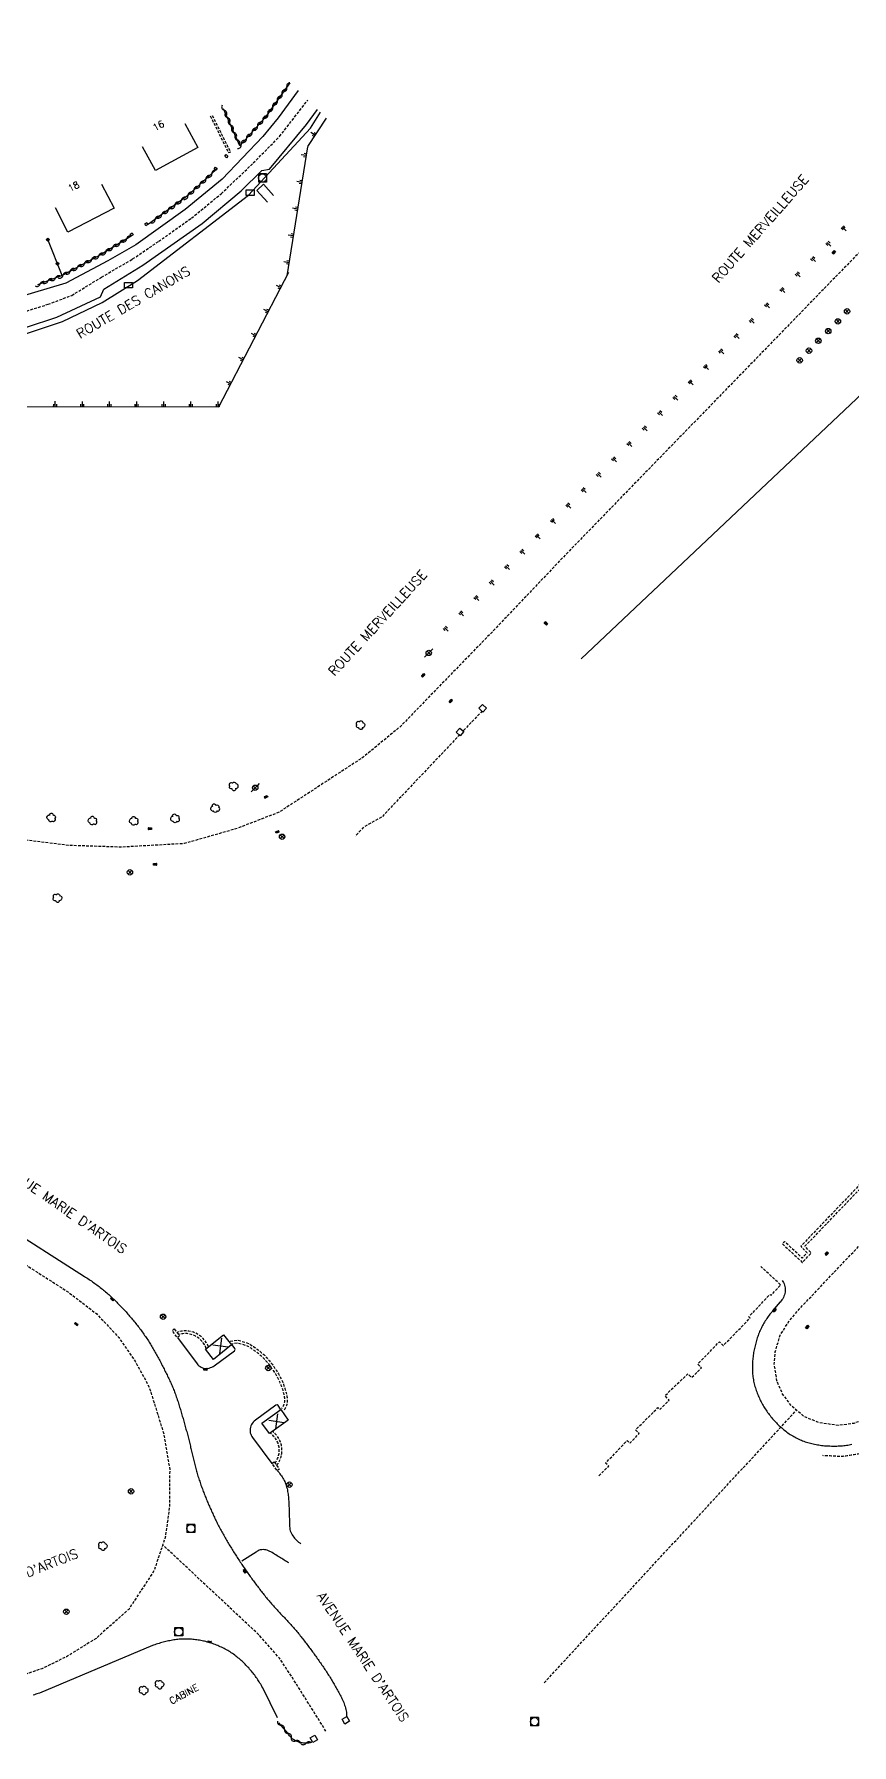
# Model space of a CAD drawing. Header units: millimetres. Extents: x 184000 to 185001, y 127000 to 128000.
# Drawn here: x 184554.8 to 184705.5, y 127257.4 to 127572.6 of the extents above; entities that cross this region are included whole.
import ezdxf
from ezdxf.enums import TextEntityAlignment as Align

# ---------------------------------------------------------------- set-up
doc = ezdxf.new("R2010")
doc.units = ezdxf.units.MM
doc.linetypes.add('DASHED', pattern=[0.75, 0.5, -0.25])
doc.layers.get('0').update_dxf_attribs({"linetype": 'CONTINUOUS'})
for name, color, linetype in [('W0001', 6, 'DASHED'), ('W0008', 7, 'CONTINUOUS'), ('W0017', 7, 'CONTINUOUS'), ('W0100', 7, 'CONTINUOUS'), ('W0105', 7, 'CONTINUOUS'), ('W0112', 1, 'DASHED'), ('W0211', 2, 'CONTINUOUS'), ('W0300', 7, 'CONTINUOUS'), ('W0310', 3, 'CONTINUOUS'), ('W0322', 7, 'CONTINUOUS'), ('W0400', 7, 'CONTINUOUS'), ('W0420', 7, 'CONTINUOUS'), ('W0454', 7, 'CONTINUOUS'), ('W0469', 7, 'CONTINUOUS'), ('W0984', 7, 'CONTINUOUS'), ('W0989', 7, 'CONTINUOUS'), ('W0991', 7, 'CONTINUOUS'), ('W1471', 7, 'CONTINUOUS')]:
    doc.layers.add(name, color=color, linetype=linetype)
doc.styles.get("Standard").update_dxf_attribs({"font": 'romans.shx', "width": 0.85})

# ---------------------------------------------------------------- blocks, each defined once
blk = doc.blocks.new('T1471')
at = {"color": 0, "linetype": 'Continuous', "flags": 128}
blk.add_lwpolyline([(-0.75, -0.5), (-0.75, 0.5), (0.75, 0.5), (0.75, -0.5), (-0.75, -0.5)], dxfattribs=at)
blk = doc.blocks.new('T420')
for p, q in [((0.75, 0.75), (-0.75, 0.75)), ((-0.75, 0.75), (-0.75, -0.75)), ((0.75, 0.75), (0.75, -0.75)), ((0.75, -0.75), (-0.75, -0.75))]:
    blk.add_line(p, q)
blk.add_ellipse((0, 0), major_axis=(-0.53, 0.53), ratio=1, start_param=3.926991, end_param=10.210176)
blk = doc.blocks.new('t322o')
at = {"color": 0, "linetype": 'Continuous'}
for radius in [0.25, 0.15]:
    blk.add_circle((0, 0), radius, dxfattribs=at)
blk = doc.blocks.new('t310o')
at = {"color": 0, "linetype": 'Continuous'}
for centre, start, end in [((-0.5, 0.38), 216.8699, 323.1304), ((0.5, -0.37), 36.8699, 143.1303)]:
    blk.add_arc(centre, 0.625, start, end, dxfattribs=at)
blk = doc.blocks.new('t211o')
at = {"color": 0, "linetype": 'Continuous'}
for p, q in [((-0.29, 0.5), (-0.29, 0)), ((0, 1), (0, 0)), ((0.29, 0.5), (0.29, 0))]:
    blk.add_line(p, q, dxfattribs=at)
blk = doc.blocks.new('t991o')
at = {"color": 0, "linetype": 'Continuous'}
for p, q in [((-1, 1), (1, -1)), ((-1, -1), (1, 1))]:
    blk.add_line(p, q, dxfattribs=at)
blk = doc.blocks.new('T300')
for p, q in [((-0.8, 0.51), (-0.86, 0.34)), ((-0.86, 0.34), (-0.86, 0.17)), ((-0.86, 0.17), (-0.74, 0.06)), ((-0.69, 0.63), (-0.8, 0.51)), ((-0.8, -0.06), (-0.74, 0.06)), ((-0.74, 0.06), (-0.69, 0.11)), ((-0.57, 0.69), (-0.69, 0.63)), ((-0.46, 0.69), (-0.57, 0.69)), ((-0.29, 0.63), (-0.46, 0.69)), ((-0.29, 0.63), (-0.17, 0.74)), ((-0.23, 0.57), (-0.29, 0.63)), ((-0.17, 0.74), (-0.06, 0.8)), ((-0.06, 0.8), (0.06, 0.8)), ((0.06, 0.8), (0.23, 0.74)), ((0.23, 0.74), (0.34, 0.63)), ((0.34, 0.63), (0.4, 0.51)), ((0.46, 0.46), (0.34, 0.46)), ((0.4, 0.51), (0.4, 0.46)), ((0.57, 0.4), (0.46, 0.46)), ((0.57, 0.4), (0.69, 0.29)), ((0.69, 0.29), (0.74, 0.17)), ((0.74, 0.06), (0.69, -0.17)), ((0.74, 0.17), (0.74, 0.06)), ((-0.8, -0.17), (-0.8, -0.06)), ((-0.8, -0.23), (-0.8, -0.17)), ((-0.74, -0.34), (-0.8, -0.23)), ((-0.69, -0.4), (-0.74, -0.34)), ((-0.51, -0.46), (-0.69, -0.4)), ((-0.4, -0.46), (-0.51, -0.46)), ((-0.4, -0.46), (-0.34, -0.46)), ((-0.34, -0.46), (-0.34, -0.4)), ((-0.34, -0.51), (-0.34, -0.46)), ((-0.29, -0.63), (-0.34, -0.51)), ((-0.17, -0.74), (-0.29, -0.63)), ((-0.06, -0.8), (-0.17, -0.74)), ((0.06, -0.8), (-0.06, -0.8)), ((0.17, -0.74), (0.06, -0.8)), ((0.23, -0.69), (0.17, -0.74)), ((0.29, -0.46), (0.23, -0.46)), ((0.29, -0.63), (0.23, -0.69)), ((0.46, -0.4), (0.29, -0.46)), ((0.34, -0.51), (0.29, -0.63)), ((0.34, -0.51), (0.34, -0.46)), ((0.57, -0.34), (0.46, -0.4)), ((0.63, -0.29), (0.57, -0.34)), ((0.69, -0.17), (0.63, -0.29))]:
    blk.add_line(p, q)
blk = doc.blocks.new('T400')
for p, q in [((-0.15, 0.3), (0.15, 0.3)), ((-0.15, -0.25), (-0.15, 0.3)), ((-0.15, 0.15), (0.15, 0.15)), ((-0.15, 0), (0.15, 0)), ((0.15, 0.3), (0.15, -0.25)), ((-0.15, -0.15), (0.15, -0.15)), ((-0.15, -0.25), (-0.15, -0.3)), ((-0.15, -0.3), (0.15, -0.3)), ((0.15, -0.3), (0.15, -0.25))]:
    blk.add_line(p, q)
blk = doc.blocks.new('T469')
at = {"color": 0, "linetype": 'Continuous', "flags": 128}
for points in [[(-0.35, 0.35), (0.35, -0.35)], [(-0.35, -0.35), (0.35, 0.35)]]:
    blk.add_lwpolyline(points, dxfattribs=at)
at = {"color": 0, "linetype": 'Continuous'}
blk.add_circle((0, 0), 0.5, dxfattribs=at)
blk = doc.blocks.new('T454')
for p, q in [((-0.25, 0.25), (0.25, -0.25)), ((-0.25, -0.25), (0.25, 0.25)), ((0.75, 0.75), (0.375, 0.375)), ((-0.375, -0.375), (-0.75, -0.75))]:
    blk.add_line(p, q)
blk.add_ellipse((0, 0), major_axis=(0.354, 0.354), ratio=1, start_param=5.497787143782138, end_param=11.78097245096172)
blk = doc.blocks.new('t112o')
at = {"color": 0, "linetype": 'Continuous'}
for p, q in [((-0.5, 0.5), (0.5, 0.5)), ((-0.5, -0.5), (-0.5, 0.5)), ((0.5, 0.5), (0.5, -0.5)), ((0.5, -0.5), (-0.5, -0.5))]:
    blk.add_line(p, q, dxfattribs=at)

msp = doc.modelspace()

# ---------------------------------------------------------------- linework, layer by layer
at = {"layer": 'W0001', "flags": 128}
for points in [[(184891.47, 127446.89), (184890.51, 127445.46), (184889.1, 127443.81), (184887.94, 127442.6), (184884.93, 127440.05), (184882.23, 127438.39), (184879.83, 127437.23), (184877.07, 127436.12), (184874.21, 127435.26), (184871.18, 127434.6), (184867.88, 127434.3), (184865.5, 127434.24), (184862.56, 127434.13), (184843.61, 127433.42), (184840.6, 127433.3), (184837.18, 127433.02), (184833.53, 127432.32), (184830.49, 127431.44), (184825.93, 127429.5), (184822.28, 127427.62), (184818.64, 127425.5), (184810.33, 127420.38), (184806.9, 127418.06), (184804.17, 127416.02), (184801.89, 127413.96), (184798.9, 127410.8), (184796.37, 127407.87), (184772.54, 127378.86), (184769.59, 127375.29), (184766.91, 127372.06), (184764.35, 127368.98), (184762.15, 127366.44), (184758.3, 127362.02), (184752.39, 127356.44), (184712.57, 127320.61), (184710.5, 127318.8), (184708.16, 127317.44), (184705.85, 127316.61), (184702.94, 127316.23), (184699.54, 127316.73), (184696.77, 127317.83), (184694.38, 127319.8), (184692.66, 127322.14), (184691.68, 127324.48), (184691.19, 127327.52), (184691.36, 127329.79), (184692.27, 127332.86), (184693.96, 127335.52), (184695.78, 127337.66), (184702.1, 127344.36), (184780.43, 127426.73), (184820.8, 127469.4), (184824.12, 127473.63), (184827.51, 127479.6), (184831.13, 127487.76), (184832.8, 127492.69), (184834.89, 127502.18), (184835.39, 127510.6), (184835.2, 127516.51), (184834.3, 127522.44), (184832.56, 127528.73), (184831.08, 127532.99), (184829.07, 127537.74), (184827.1, 127541.62), (184824.95, 127545.19), (184821.54, 127549.73), (184817.56, 127553.98), (184812.38, 127558.56), (184808.05, 127561.85), (184803.96, 127564.52), (184799.4, 127567.01), (184794.88, 127569.06), (184789.32, 127570.79), (184783.36, 127571.9), (184778.2, 127572.44), (184771.36, 127572.62), (184765.39, 127572.15), (184758.5, 127571.19), (184753.97, 127569.99), (184748.72, 127567.96), (184744.81, 127566.1), (184741.53, 127564.26), (184737.78, 127561.9), (184733.48, 127558.87), (184725.7, 127551.79), (184717.28, 127543.15), (184660.3, 127484.49), (184652.75, 127476.71), (184639.48, 127462.74), (184627.77, 127450.69), (184622.35, 127445.07), (184615.48, 127439.4), (184599.98, 127429.25), (184592, 127426.18), (184582.46, 127423.46), (184570.9, 127422.81), (184561.12, 127423.12), (184552.09, 127424.26), (184539.79, 127427.89), (184529.96, 127431.95), (184520.69, 127435.79), (184509.85, 127440.28), (184430.43, 127473.24)], [(184406.63, 127439.73), (184517.73, 127368.59), (184540.8, 127353.83), (184550.67, 127347.52), (184556.28, 127343.92), (184561.19, 127340.78), (184566.37, 127336.78), (184570.43, 127332.44), (184573.44, 127328.09), (184576.04, 127323.3), (184578.7, 127314.71), (184579.81, 127308.13), (184579.74, 127300.98), (184578.99, 127295.68), (184576.93, 127289.47), (184572.26, 127282.35), (184566.25, 127277), (184560.81, 127273.62), (184556.27, 127271.41), (184552.71, 127270.2), (184548.47, 127269.14), (184544.25, 127268.58), (184540.05, 127268.54), (184536.12, 127268.93), (184530.38, 127270.09), (184525.36, 127271.72), (184521.99, 127273.41)], [(184648.8, 127268.83), (184695.29, 127319.05)], [(184608.6, 127259.87), (184605.27, 127265.2), (184602.31, 127269.93), (184600.03, 127273.34), (184596.31, 127277.58), (184578.52, 127294.25)]]:
    msp.add_lwpolyline(points, dxfattribs=at)
at = {"layer": 'W0001'}
msp.add_lwpolyline([(184552.72, 127521.39), (184557.4, 127522.85), (184561.76, 127524.49), (184567.26, 127527.86), (184572.98, 127531.2), (184577.79, 127534.46), (184583.82, 127538.73), (184589.28, 127543.22), (184594.68, 127548.36), (184600.06, 127553.78), (184605.24, 127560.49)], dxfattribs=at)
at = {"layer": 'W0008'}
for points in [[(184603.45, 127562.22), (184599.77, 127557.22), (184596.96, 127553.78), (184589.47, 127545.9), (184582.65, 127540.29), (184573.56, 127533.83), (184568.38, 127530.88), (184560.65, 127526.72), (184548.48, 127523.1)], [(184516.41, 127516.14), (184521.46, 127516.56), (184522.89, 127515.89), (184538.07, 127517), (184548.33, 127517.94), (184553.42, 127518.62), (184559.04, 127520.46), (184567.08, 127524.23), (184567.65, 127525.62), (184574.88, 127530.04), (184585.78, 127537.73), (184592.96, 127543.77), (184596.8, 127547.51), (184598.21, 127547.78), (184604.99, 127556), (184607.04, 127558.76)]]:
    msp.add_lwpolyline(points, dxfattribs=at)
at = {"layer": 'W0008', "flags": 128}
for points in [[(184548.56, 127353.66), (184564.09, 127343.7), (184564.31, 127343.56), (184564.52, 127343.43), (184564.74, 127343.29), (184564.95, 127343.15), (184565.16, 127343.01), (184565.38, 127342.86), (184565.59, 127342.72), (184565.79, 127342.57), (184566, 127342.42), (184566.21, 127342.27), (184566.41, 127342.12), (184566.62, 127341.97), (184566.82, 127341.82), (184567.02, 127341.66), (184567.22, 127341.5), (184567.42, 127341.34), (184567.61, 127341.18), (184567.81, 127341.02), (184568, 127340.85), (184568.2, 127340.69), (184568.39, 127340.52), (184568.58, 127340.35), (184568.77, 127340.18), (184568.96, 127340), (184569.14, 127339.83), (184569.33, 127339.66), (184569.51, 127339.48), (184569.69, 127339.31), (184569.87, 127339.13), (184570.04, 127338.96), (184570.22, 127338.78), (184570.4, 127338.6), (184570.57, 127338.42), (184570.75, 127338.24), (184570.92, 127338.06), (184571.09, 127337.88), (184571.26, 127337.7), (184571.43, 127337.52), (184571.6, 127337.33), (184571.77, 127337.15), (184571.94, 127336.96), (184572.1, 127336.77), (184572.27, 127336.59), (184572.43, 127336.4), (184572.59, 127336.21), (184572.75, 127336.02), (184572.91, 127335.83), (184573.07, 127335.63), (184573.23, 127335.44), (184573.39, 127335.25), (184573.54, 127335.05), (184573.7, 127334.85), (184573.85, 127334.66), (184574.01, 127334.46), (184574.16, 127334.26), (184574.31, 127334.06), (184574.46, 127333.86), (184574.61, 127333.66), (184574.75, 127333.46), (184574.9, 127333.25), (184575.05, 127333.05), (184575.19, 127332.84), (184575.33, 127332.64), (184575.47, 127332.43), (184575.61, 127332.23), (184575.75, 127332.02), (184575.88, 127331.81), (184576.01, 127331.61), (184576.15, 127331.4), (184576.28, 127331.19), (184576.41, 127330.98), (184576.53, 127330.77), (184576.66, 127330.55), (184576.79, 127330.34), (184576.91, 127330.13), (184577.03, 127329.91), (184577.16, 127329.7), (184577.28, 127329.48), (184577.4, 127329.27), (184577.52, 127329.05), (184577.63, 127328.84), (184577.75, 127328.62), (184577.87, 127328.4), (184577.98, 127328.18), (184578.1, 127327.96), (184578.21, 127327.74), (184578.32, 127327.52), (184578.44, 127327.3), (184578.55, 127327.08), (184578.66, 127326.86), (184578.77, 127326.64), (184578.88, 127326.42), (184578.99, 127326.2), (184579.1, 127325.98), (184579.21, 127325.76), (184579.32, 127325.54), (184579.43, 127325.31), (184579.53, 127325.09), (184579.64, 127324.87), (184579.75, 127324.65), (184579.86, 127324.42), (184579.96, 127324.21), (184580.06, 127323.99), (184580.16, 127323.77), (184580.26, 127323.55), (184580.35, 127323.33), (184580.44, 127323.11), (184580.53, 127322.89), (184580.61, 127322.67), (184580.7, 127322.44), (184580.78, 127322.22), (184580.86, 127321.98), (184580.95, 127321.75), (184581.03, 127321.51), (184581.11, 127321.28), (184581.19, 127321.04), (184581.26, 127320.81), (184581.34, 127320.57), (184581.42, 127320.34), (184581.49, 127320.1), (184581.56, 127319.87), (184581.64, 127319.63), (184581.71, 127319.39), (184581.78, 127319.15), (184581.85, 127318.92), (184581.92, 127318.68), (184581.99, 127318.44), (184582.06, 127318.2), (184582.13, 127317.97), (184582.2, 127317.73), (184582.27, 127317.49), (184582.34, 127317.25), (184582.4, 127317.01), (184582.47, 127316.78), (184582.54, 127316.54), (184582.61, 127316.3), (184582.67, 127316.06), (184582.74, 127315.82), (184582.81, 127315.58), (184582.87, 127315.34), (184582.94, 127315.1), (184583.01, 127314.86), (184583.07, 127314.62), (184583.13, 127314.38), (184583.19, 127314.14), (184583.26, 127313.9), (184583.32, 127313.66), (184583.37, 127313.41), (184583.43, 127313.17), (184583.49, 127312.93), (184583.55, 127312.69), (184583.61, 127312.44), (184583.66, 127312.2), (184583.72, 127311.96), (184583.77, 127311.72), (184583.83, 127311.47), (184583.89, 127311.23), (184583.94, 127310.99), (184584, 127310.74), (184584.06, 127310.5), (184584.11, 127310.26), (184584.17, 127310.02), (184584.23, 127309.77), (184584.29, 127309.53), (184584.35, 127309.29), (184584.41, 127309.05), (184584.47, 127308.81), (184584.54, 127308.57), (184584.6, 127308.32), (184584.67, 127308.08), (184584.73, 127307.84), (184584.8, 127307.6), (184584.87, 127307.37), (184584.94, 127307.13), (184585.02, 127306.89), (184585.09, 127306.65), (184585.17, 127306.41), (184585.25, 127306.18), (184585.33, 127305.94), (184585.41, 127305.71), (184585.49, 127305.47), (184585.57, 127305.24), (184585.66, 127305.01), (184585.74, 127304.78), (184585.83, 127304.54), (184585.91, 127304.31), (184586, 127304.08), (184586.09, 127303.85), (184586.18, 127303.62), (184586.27, 127303.39), (184586.36, 127303.16), (184586.45, 127302.93), (184586.54, 127302.7), (184586.64, 127302.47), (184586.73, 127302.24), (184586.83, 127302.02), (184586.92, 127301.79), (184587.02, 127301.56), (184587.12, 127301.34), (184587.22, 127301.11), (184587.32, 127300.88), (184587.42, 127300.66), (184587.52, 127300.43), (184587.62, 127300.21), (184587.73, 127299.98), (184587.83, 127299.76), (184587.93, 127299.54), (184588.04, 127299.31), (184588.15, 127299.09), (184588.25, 127298.87), (184588.36, 127298.65), (184588.47, 127298.42), (184588.58, 127298.2), (184588.69, 127297.98), (184588.81, 127297.76), (184588.92, 127297.54), (184589.04, 127297.32), (184589.15, 127297.09), (184589.27, 127296.87), (184589.39, 127296.65), (184589.51, 127296.43), (184589.63, 127296.21), (184589.76, 127295.99), (184589.88, 127295.77), (184590.01, 127295.55), (184590.13, 127295.33), (184590.26, 127295.11), (184590.39, 127294.89), (184590.52, 127294.68), (184590.64, 127294.46), (184590.77, 127294.25), (184590.91, 127294.03), (184591.04, 127293.82), (184591.17, 127293.6), (184591.3, 127293.39), (184591.44, 127293.18), (184591.57, 127292.96), (184591.71, 127292.75), (184591.84, 127292.54), (184591.98, 127292.33), (184592.12, 127292.12), (184592.26, 127291.9), (184592.39, 127291.69), (184592.53, 127291.48), (184592.67, 127291.27), (184592.81, 127291.06), (184592.95, 127290.85), (184593.09, 127290.64), (184593.23, 127290.44), (184593.37, 127290.23), (184593.52, 127290.02), (184593.66, 127289.81), (184593.8, 127289.61), (184593.94, 127289.4), (184594.08, 127289.2), (184594.22, 127289), (184594.36, 127288.8), (184594.5, 127288.6), (184594.64, 127288.4), (184594.79, 127288.2), (184594.93, 127288), (184595.08, 127287.8), (184595.22, 127287.6), (184595.37, 127287.41), (184595.52, 127287.21), (184595.67, 127287.01), (184595.81, 127286.82), (184595.96, 127286.62), (184596.11, 127286.42), (184596.26, 127286.23), (184596.41, 127286.03), (184596.56, 127285.84), (184596.72, 127285.65), (184596.87, 127285.45), (184597.02, 127285.26), (184597.17, 127285.07), (184597.33, 127284.88), (184597.48, 127284.68), (184597.64, 127284.49), (184597.79, 127284.3), (184597.95, 127284.11), (184598.11, 127283.92), (184598.27, 127283.73), (184598.43, 127283.54), (184598.59, 127283.36), (184598.75, 127283.17), (184598.91, 127282.99), (184599.08, 127282.8), (184599.24, 127282.62), (184599.41, 127282.44), (184599.58, 127282.26), (184599.74, 127282.08), (184599.91, 127281.9), (184600.08, 127281.72), (184600.25, 127281.54), (184600.42, 127281.36), (184600.59, 127281.18), (184600.76, 127281), (184600.93, 127280.82), (184601.09, 127280.64), (184601.26, 127280.46), (184601.43, 127280.28), (184601.6, 127280.1), (184601.77, 127279.92), (184601.94, 127279.74), (184602.1, 127279.55), (184602.27, 127279.37), (184602.43, 127279.19), (184602.6, 127279), (184602.76, 127278.82), (184602.92, 127278.63), (184603.08, 127278.45), (184603.24, 127278.26), (184603.4, 127278.07), (184603.56, 127277.88), (184603.71, 127277.69), (184603.87, 127277.49), (184604.02, 127277.3), (184604.17, 127277.1), (184604.32, 127276.9), (184604.47, 127276.7), (184604.62, 127276.51), (184604.77, 127276.31), (184604.93, 127276.11), (184605.08, 127275.91), (184605.23, 127275.71), (184605.38, 127275.51), (184605.53, 127275.31), (184605.67, 127275.12), (184605.82, 127274.92), (184605.97, 127274.72), (184606.12, 127274.52), (184606.27, 127274.32), (184606.41, 127274.11), (184606.56, 127273.91), (184606.71, 127273.71), (184606.85, 127273.51), (184607, 127273.31), (184607.14, 127273.11), (184607.28, 127272.9), (184607.43, 127272.7), (184607.57, 127272.5), (184607.71, 127272.29), (184607.85, 127272.09), (184607.99, 127271.88), (184608.13, 127271.68), (184608.27, 127271.47), (184608.41, 127271.26), (184608.55, 127271.06), (184608.68, 127270.85), (184608.82, 127270.64), (184608.95, 127270.43), (184609.09, 127270.22), (184609.22, 127270.01), (184609.35, 127269.8), (184609.48, 127269.59), (184609.61, 127269.38), (184609.74, 127269.17), (184609.87, 127268.95), (184610, 127268.74), (184610.12, 127268.53), (184610.25, 127268.31), (184610.37, 127268.09), (184610.49, 127267.88), (184610.62, 127267.66), (184610.74, 127267.44), (184610.85, 127267.22), (184610.97, 127267), (184611.09, 127266.78), (184611.2, 127266.56), (184611.32, 127266.34), (184611.43, 127266.11), (184611.54, 127265.89), (184611.65, 127265.65), (184611.76, 127265.41), (184611.86, 127265.17), (184611.95, 127264.93), (184612.04, 127264.68), (184612.12, 127264.43), (184612.19, 127264.18), (184612.25, 127263.92), (184612.31, 127263.67), (184612.35, 127263.41), (184612.38, 127263.16), (184612.39, 127262.91), (184612.4, 127262.66), (184612.38, 127262.4)], [(184692.63, 127342.97), (184692.77, 127342.78), (184692.9, 127342.58), (184692.99, 127342.36), (184693.07, 127342.1), (184693.14, 127341.85), (184693.19, 127341.59), (184693.21, 127341.33), (184693.22, 127341.06), (184693.19, 127340.79), (184693.13, 127340.54), (184693.06, 127340.29), (184692.97, 127340.05), (184692.86, 127339.82), (184692.74, 127339.6), (184692.6, 127339.38), (184692.44, 127339.18), (184692.27, 127338.98), (184692.25, 127339.01), (184690.88, 127337.33), (184690.71, 127337.13), (184690.55, 127336.94), (184690.39, 127336.74), (184690.24, 127336.54), (184690.09, 127336.34), (184689.95, 127336.13), (184689.8, 127335.93), (184689.67, 127335.72), (184689.53, 127335.51), (184689.4, 127335.3), (184689.27, 127335.09), (184689.15, 127334.87), (184689.03, 127334.65), (184688.92, 127334.43), (184688.81, 127334.21), (184688.7, 127333.99), (184688.59, 127333.76), (184688.49, 127333.54), (184688.4, 127333.31), (184688.31, 127333.08), (184688.22, 127332.84), (184688.13, 127332.61), (184688.05, 127332.37), (184687.97, 127332.13), (184687.9, 127331.89), (184687.83, 127331.65), (184687.77, 127331.4), (184687.7, 127331.16), (184687.64, 127330.91), (184687.59, 127330.66), (184687.53, 127330.41), (184687.48, 127330.16), (184687.44, 127329.91), (184687.39, 127329.66), (184687.35, 127329.41), (184687.31, 127329.16), (184687.28, 127328.91), (184687.25, 127328.66), (184687.22, 127328.41), (184687.2, 127328.16), (184687.18, 127327.91), (184687.17, 127327.66), (184687.15, 127327.41), (184687.15, 127327.16), (184687.15, 127326.91), (184687.15, 127326.66), (184687.15, 127326.42), (184687.17, 127326.17), (184687.18, 127325.92), (184687.2, 127325.67), (184687.23, 127325.42), (184687.26, 127325.17), (184687.3, 127324.92), (184687.34, 127324.67), (184687.38, 127324.42), (184687.44, 127324.17), (184687.5, 127323.92), (184687.56, 127323.67), (184687.63, 127323.42), (184687.7, 127323.17), (184687.78, 127322.92), (184687.87, 127322.68), (184687.96, 127322.43), (184688.05, 127322.19), (184688.14, 127321.95), (184688.24, 127321.71), (184688.34, 127321.48), (184688.44, 127321.25), (184688.55, 127321.02), (184688.66, 127320.79), (184688.78, 127320.57), (184688.89, 127320.34), (184689.02, 127320.12), (184689.14, 127319.91), (184689.27, 127319.69), (184689.4, 127319.48), (184689.53, 127319.27), (184689.67, 127319.06), (184689.81, 127318.85), (184689.95, 127318.65), (184690.1, 127318.45), (184690.25, 127318.25), (184690.41, 127318.05), (184690.56, 127317.85), (184690.72, 127317.66), (184690.89, 127317.47), (184691.05, 127317.28), (184691.22, 127317.09), (184691.39, 127316.91), (184691.57, 127316.73), (184691.75, 127316.55), (184691.93, 127316.37), (184692.11, 127316.19), (184692.3, 127316.02), (184692.49, 127315.85), (184692.69, 127315.68), (184692.88, 127315.51), (184693.09, 127315.35), (184693.29, 127315.19), (184693.5, 127315.02), (184693.71, 127314.87), (184693.92, 127314.72), (184694.14, 127314.57), (184694.36, 127314.43), (184694.58, 127314.3), (184694.8, 127314.17), (184695.03, 127314.05), (184695.25, 127313.93), (184695.48, 127313.82), (184695.71, 127313.71), (184695.94, 127313.61), (184696.18, 127313.51), (184696.41, 127313.41), (184696.65, 127313.33), (184696.89, 127313.24), (184697.13, 127313.16), (184697.38, 127313.09), (184697.62, 127313.02), (184697.87, 127312.95), (184698.12, 127312.89), (184698.37, 127312.83), (184698.62, 127312.78), (184698.88, 127312.73), (184699.13, 127312.68), (184699.39, 127312.64), (184699.65, 127312.6), (184699.91, 127312.57), (184700.17, 127312.54), (184700.42, 127312.51), (184700.68, 127312.49), (184700.94, 127312.47), (184701.2, 127312.46), (184701.45, 127312.45), (184701.71, 127312.44), (184701.97, 127312.43), (184702.22, 127312.43), (184702.47, 127312.44), (184702.73, 127312.44), (184702.98, 127312.46), (184703.24, 127312.47), (184703.49, 127312.49), (184703.74, 127312.51), (184703.99, 127312.53), (184704.24, 127312.56), (184704.5, 127312.6), (184704.75, 127312.63), (184705, 127312.67), (184705.24, 127312.71), (184705.49, 127312.76)], [(184599.66, 127262.33), (184596.94, 127267.88), (184596.81, 127268.1), (184596.69, 127268.32), (184596.57, 127268.54), (184596.44, 127268.75), (184596.31, 127268.96), (184596.17, 127269.17), (184596.04, 127269.38), (184595.9, 127269.59), (184595.76, 127269.79), (184595.61, 127269.99), (184595.47, 127270.19), (184595.32, 127270.39), (184595.17, 127270.59), (184595.01, 127270.78), (184594.86, 127270.97), (184594.7, 127271.16), (184594.54, 127271.35), (184594.37, 127271.54), (184594.2, 127271.72), (184594.03, 127271.9), (184593.86, 127272.08), (184593.69, 127272.25), (184593.51, 127272.43), (184593.33, 127272.6), (184593.15, 127272.77), (184592.96, 127272.94), (184592.77, 127273.11), (184592.58, 127273.27), (184592.39, 127273.43), (184592.19, 127273.6), (184591.98, 127273.75), (184591.78, 127273.91), (184591.57, 127274.06), (184591.36, 127274.21), (184591.14, 127274.35), (184590.93, 127274.49), (184590.71, 127274.62), (184590.49, 127274.75), (184590.27, 127274.88), (184590.04, 127275), (184589.82, 127275.12), (184589.59, 127275.24), (184589.36, 127275.35), (184589.13, 127275.46), (184588.89, 127275.56), (184588.66, 127275.66), (184588.42, 127275.76), (184588.18, 127275.85), (184587.94, 127275.94), (184587.69, 127276.03), (184587.45, 127276.11), (184587.21, 127276.19), (184586.97, 127276.26), (184586.73, 127276.33), (184586.49, 127276.4), (184586.25, 127276.46), (184586.01, 127276.51), (184585.76, 127276.56), (184585.52, 127276.61), (184585.28, 127276.65), (184585.03, 127276.69), (184584.79, 127276.72), (184584.54, 127276.76), (184584.29, 127276.78), (184584.05, 127276.81), (184583.8, 127276.83), (184583.55, 127276.84), (184583.3, 127276.86), (184583.05, 127276.87), (184582.8, 127276.88), (184582.55, 127276.88), (184582.3, 127276.88), (184582.05, 127276.88), (184581.8, 127276.87), (184581.55, 127276.85), (184581.31, 127276.82), (184581.06, 127276.79), (184580.81, 127276.75), (184580.57, 127276.71), (184580.32, 127276.67), (184580.08, 127276.62), (184579.83, 127276.57), (184579.59, 127276.52), (184579.34, 127276.46), (184579.1, 127276.41), (184578.85, 127276.35), (184578.59, 127276.29), (184578.34, 127276.22), (184578.09, 127276.15), (184577.84, 127276.08), (184577.59, 127276), (184577.34, 127275.92), (184577.1, 127275.83), (184576.85, 127275.75), (184576.61, 127275.66), (184555.83, 127266.93), (184555.6, 127266.85), (184555.36, 127266.77), (184555.13, 127266.69), (184554.89, 127266.62), (184554.66, 127266.54)]]:
    msp.add_lwpolyline(points, dxfattribs=at)
at = {"layer": 'W0017', "flags": 128}
for points in [[(184817.69, 127478.54), (184759.27, 127555.42), (184655.64, 127457.51)], [(184581.23, 127332.44), (184584.85, 127327.6), (184585.02, 127327.4), (184585.2, 127327.22), (184585.4, 127327.07), (184585.62, 127326.95), (184585.85, 127326.85), (184586.09, 127326.78), (184586.35, 127326.73), (184586.61, 127326.72), (184586.86, 127326.75), (184587.1, 127326.81), (184587.34, 127326.9), (184587.56, 127327), (184587.79, 127327.11), (184588.01, 127327.23), (184591.72, 127330.01), (184591.85, 127330.21), (184591.82, 127330.41), (184591.29, 127331.08)], [(184600.22, 127319.26), (184599.77, 127319.93), (184599.59, 127320.05), (184599.39, 127320), (184595.61, 127317.2), (184595.39, 127317.02), (184595.2, 127316.83), (184595.03, 127316.62), (184594.89, 127316.39), (184594.78, 127316.15), (184594.7, 127315.89), (184594.65, 127315.62), (184594.62, 127315.36), (184594.63, 127315.12), (184594.66, 127314.88), (184594.73, 127314.65), (184594.82, 127314.42), (184594.94, 127314.21), (184595.09, 127314), (184598.65, 127309.23)], [(184599.63, 127307.92), (184599.79, 127307.73), (184599.95, 127307.54), (184600.1, 127307.35), (184600.25, 127307.15), (184600.38, 127306.95), (184600.52, 127306.75), (184600.64, 127306.54), (184600.77, 127306.32), (184600.88, 127306.11), (184600.99, 127305.89), (184601.1, 127305.64), (184601.2, 127305.39), (184601.28, 127305.13), (184601.35, 127304.87), (184601.42, 127304.61), (184601.48, 127304.35), (184601.53, 127304.09), (184601.58, 127303.84), (184601.61, 127303.58), (184601.65, 127303.32), (184601.67, 127303.06), (184601.7, 127302.8), (184601.72, 127302.55), (184601.74, 127302.31), (184601.75, 127302.06), (184601.76, 127301.82), (184601.77, 127301.57), (184601.78, 127301.32), (184601.79, 127301.08), (184601.8, 127300.83), (184601.81, 127300.58), (184601.82, 127300.34), (184601.82, 127300.09), (184601.83, 127299.84), (184601.84, 127299.6), (184601.84, 127299.35), (184601.85, 127299.1), (184601.85, 127298.86), (184601.86, 127298.61), (184601.86, 127298.36), (184601.86, 127298.12), (184601.86, 127297.87), (184601.88, 127297.6), (184601.91, 127297.34), (184601.96, 127297.08), (184602.03, 127296.83), (184602.13, 127296.58), (184602.25, 127296.34), (184602.38, 127296.11), (184602.52, 127295.89), (184602.66, 127295.67), (184602.82, 127295.47), (184602.99, 127295.27), (184603.17, 127295.09), (184603.36, 127294.91), (184603.55, 127294.74), (184603.76, 127294.58), (184603.97, 127294.42)], [(184601.73, 127290.9), (184601.51, 127291.03), (184601.3, 127291.17), (184601.08, 127291.3), (184600.87, 127291.43), (184600.65, 127291.57), (184600.44, 127291.7), (184600.22, 127291.83), (184600.01, 127291.97), (184599.79, 127292.1), (184599.58, 127292.24), (184599.36, 127292.39), (184599.14, 127292.53), (184598.92, 127292.67), (184598.7, 127292.8), (184598.47, 127292.92), (184598.24, 127293.03), (184598.01, 127293.14), (184597.77, 127293.23), (184597.52, 127293.3), (184597.26, 127293.34), (184597.01, 127293.35), (184596.76, 127293.34), (184596.5, 127293.3), (184596.29, 127293.23), (184596.08, 127293.14), (184595.89, 127293.03), (184595.71, 127292.9), (184593.12, 127291.23)]]:
    msp.add_lwpolyline(points, dxfattribs=at)
at = {"layer": 'W0100'}
for points in [[(184582.58, 127556.15), (184584.99, 127551.77), (184577.22, 127547.49), (184574.81, 127551.87)], [(184567.27, 127544.98), (184569.57, 127540.54), (184561.07, 127536.16), (184558.78, 127540.61)]]:
    msp.add_lwpolyline(points, dxfattribs=at)
at = {"layer": 'W0100', "flags": 128}
for points in [[(184587.87, 127328.4), (184586.4, 127330.32), (184589.7, 127332.96), (184591.21, 127331.09)], [(184601.66, 127317.2), (184598.22, 127314.73), (184596.78, 127316.66), (184600.26, 127319.15)]]:
    msp.add_lwpolyline(points, close=True, dxfattribs=at)
at = {"layer": 'W0105'}
for p, q in [((184595.83, 127543.84), (184597.07, 127544.97)), ((184597.84, 127541.65), (184595.83, 127543.84)), ((184598.95, 127542.91), (184597.07, 127544.97))]:
    msp.add_line(p, q, dxfattribs=at)
at = {"layer": 'W0112'}
for p, q in [((184587.28, 127557.56), (184590.65, 127550.77)), ((184590.26, 127549.87), (184589.96, 127550.13)), ((184590.53, 127550.17), (184590.26, 127549.87)), ((184588.33, 127547.59), (184588.01, 127547.84)), ((184588.56, 127547.89), (184588.33, 127547.59)), ((184575.42, 127537.31), (184575.2, 127537.65)), ((184575.81, 127537.57), (184575.42, 127537.31)), ((184572.72, 127535.41), (184572.5, 127535.75)), ((184573.1, 127535.67), (184572.72, 127535.41))]:
    msp.add_line(p, q, dxfattribs=at)
for points in [[(184587.65, 127557.66), (184591.01, 127550.87), (184590.65, 127550.77)], [(184589.96, 127550.13), (184590.23, 127550.44), (184590.53, 127550.17)], [(184588.01, 127547.84), (184588.24, 127548.14), (184588.56, 127547.89)], [(184575.2, 127537.65), (184575.59, 127537.9), (184575.81, 127537.57)], [(184572.5, 127535.75), (184572.88, 127536), (184573.1, 127535.67)]]:
    msp.add_lwpolyline(points, dxfattribs=at)
at = {"layer": 'W0112', "flags": 128}
for points in [[(184637.39, 127447.93), (184633.81, 127444.15)], [(184633.26, 127443.54), (184618.83, 127428.32), (184615.63, 127426.57), (184613.98, 127424.84)], [(184872.99, 127429.31), (184872.77, 127429.27), (184872.51, 127429.24), (184872.25, 127429.2), (184871.99, 127429.16), (184871.73, 127429.13), (184871.46, 127429.1), (184871.2, 127429.07), (184870.94, 127429.04), (184870.68, 127429.02), (184870.42, 127429), (184870.15, 127428.97), (184869.89, 127428.95), (184869.63, 127428.94), (184869.36, 127428.92), (184869.1, 127428.9), (184868.83, 127428.89), (184841.9, 127427.88), (184840.52, 127427.86), (184840.28, 127427.86), (184840.03, 127427.85), (184839.79, 127427.85), (184839.55, 127427.84), (184839.31, 127427.83), (184839.07, 127427.81), (184838.83, 127427.8), (184838.59, 127427.78), (184838.35, 127427.76), (184838.11, 127427.74), (184837.87, 127427.72), (184837.63, 127427.7), (184837.39, 127427.67), (184837.15, 127427.64), (184836.91, 127427.61), (184836.67, 127427.58), (184836.43, 127427.55), (184836.18, 127427.51), (184835.92, 127427.48), (184835.68, 127427.44), (184835.43, 127427.4), (184835.19, 127427.35), (184834.95, 127427.3), (184834.71, 127427.24), (184834.48, 127427.18), (184834.25, 127427.1), (184834.02, 127427.02), (184833.79, 127426.93), (184833.56, 127426.84), (184833.33, 127426.75), (184833.09, 127426.66), (184832.86, 127426.57), (184832.63, 127426.48), (184832.4, 127426.38), (184832.16, 127426.29), (184831.93, 127426.19), (184831.7, 127426.1), (184831.47, 127426), (184831.24, 127425.91), (184831.01, 127425.81), (184830.78, 127425.71), (184830.55, 127425.62), (184830.32, 127425.52), (184830.09, 127425.42), (184829.86, 127425.32), (184829.64, 127425.22), (184829.41, 127425.12), (184829.18, 127425.02), (184828.95, 127424.92), (184828.72, 127424.82), (184828.5, 127424.71), (184828.27, 127424.61), (184828.05, 127424.51), (184827.82, 127424.4), (184827.59, 127424.3), (184827.37, 127424.19), (184827.14, 127424.09), (184826.92, 127423.98), (184826.69, 127423.87), (184826.47, 127423.77), (184826.25, 127423.66), (184826.02, 127423.55), (184825.8, 127423.44), (184825.58, 127423.33), (184825.36, 127423.22), (184825.13, 127423.11), (184824.91, 127423), (184824.69, 127422.89), (184824.47, 127422.77), (184824.25, 127422.66), (184824.03, 127422.55), (184823.81, 127422.43), (184823.59, 127422.32), (184823.37, 127422.2), (184823.15, 127422.09), (184822.93, 127421.97), (184822.71, 127421.86), (184822.49, 127421.74), (184822.27, 127421.62), (184822.06, 127421.5), (184821.84, 127421.38), (184821.62, 127421.26), (184821.4, 127421.14), (184821.19, 127421.02), (184820.97, 127420.9), (184820.76, 127420.78), (184820.54, 127420.66), (184820.32, 127420.54), (184820.11, 127420.41), (184819.89, 127420.29), (184819.68, 127420.16), (184819.47, 127420.04), (184819.25, 127419.91), (184819.04, 127419.79), (184818.83, 127419.66), (184818.61, 127419.53), (184818.4, 127419.41), (184818.19, 127419.28), (184817.98, 127419.15), (184817.76, 127419.02), (184817.55, 127418.89), (184817.34, 127418.76), (184817.13, 127418.63), (184816.92, 127418.5), (184816.71, 127418.36), (184816.5, 127418.23), (184816.29, 127418.1), (184816.08, 127417.97), (184815.87, 127417.83), (184815.67, 127417.7), (184815.46, 127417.56), (184815.25, 127417.42), (184815.04, 127417.29), (184814.83, 127417.15), (184814.63, 127417.01), (184814.42, 127416.88), (184814.21, 127416.74), (184814.01, 127416.6), (184813.8, 127416.46), (184813.6, 127416.32), (184813.39, 127416.18), (184813.19, 127416.04), (184812.98, 127415.89), (184812.78, 127415.75), (184812.57, 127415.61), (184812.37, 127415.46), (184812.17, 127415.32), (184811.96, 127415.18), (184811.76, 127415.03), (184811.56, 127414.88), (184811.36, 127414.74), (184811.16, 127414.59), (184810.95, 127414.44), (184810.75, 127414.3), (184810.55, 127414.15), (184810.35, 127414), (184810.15, 127413.85), (184809.95, 127413.7), (184809.75, 127413.55), (184809.55, 127413.4), (184809.35, 127413.24), (184809.16, 127413.09), (184808.96, 127412.94), (184808.76, 127412.79), (184808.54, 127412.61), (184808.3, 127412.47), (184808.1, 127412.35), (184807.9, 127412.22), (184807.71, 127412.09), (184807.52, 127411.95), (184807.33, 127411.81), (184807.14, 127411.67), (184806.95, 127411.52), (184806.77, 127411.37), (184806.59, 127411.21), (184806.41, 127411.05), (184806.23, 127410.88), (184806.05, 127410.71), (184805.88, 127410.54), (184805.71, 127410.37), (184805.55, 127410.19), (184805.38, 127410.01), (184805.22, 127409.83), (184805.07, 127409.65), (184803.63, 127407.8), (184761.11, 127357.24), (184757.53, 127353.85), (184736.41, 127334.74), (184716.25, 127316.71), (184716.1, 127316.54), (184715.93, 127316.34), (184715.75, 127316.15), (184715.58, 127315.95), (184715.39, 127315.76), (184715.21, 127315.58), (184715.02, 127315.39), (184714.84, 127315.21), (184714.65, 127315.04), (184714.45, 127314.86), (184714.26, 127314.69), (184714.06, 127314.53), (184713.86, 127314.36), (184713.65, 127314.2), (184713.45, 127314.04), (184713.24, 127313.88), (184713.03, 127313.73), (184712.82, 127313.58), (184712.6, 127313.44), (184712.38, 127313.29), (184712.16, 127313.15), (184711.94, 127313.02), (184711.71, 127312.88), (184711.49, 127312.75), (184711.26, 127312.63), (184711.02, 127312.5), (184710.79, 127312.38), (184710.55, 127312.26), (184710.31, 127312.15), (184710.08, 127312.04), (184709.84, 127311.94), (184709.59, 127311.84), (184709.35, 127311.75), (184709.11, 127311.66), (184708.87, 127311.57), (184708.62, 127311.49), (184708.38, 127311.41), (184708.13, 127311.34), (184707.88, 127311.27), (184707.63, 127311.2), (184707.39, 127311.14), (184707.14, 127311.08), (184706.89, 127311.02), (184706.64, 127310.97), (184706.39, 127310.92), (184706.14, 127310.87), (184705.88, 127310.82), (184705.63, 127310.78), (184705.38, 127310.74), (184705.13, 127310.7), (184704.88, 127310.66), (184704.62, 127310.62), (184704.37, 127310.59), (184704.11, 127310.56), (184703.84, 127310.53), (184703.56, 127310.52), (184703.29, 127310.51), (184703.02, 127310.52), (184702.75, 127310.53), (184702.49, 127310.55), (184702.23, 127310.56), (184701.97, 127310.58), (184701.72, 127310.6), (184701.47, 127310.61), (184701.22, 127310.63), (184700.95, 127310.64), (184700.67, 127310.65), (184700.4, 127310.66), (184700.12, 127310.67)], [(184658.85, 127306.97), (184660.7, 127308.74), (184660.12, 127309.3), (184664.09, 127313.45), (184664.59, 127312.97), (184666.32, 127314.77), (184665.65, 127315.44), (184669.76, 127319.52), (184670.1, 127319.17), (184671.84, 127320.9), (184671.04, 127321.73), (184675.27, 127325.75), (184675.93, 127325.06), (184677.8, 127326.84), (184677.09, 127327.55), (184681.07, 127331.65), (184681.79, 127330.95), (184686.73, 127336.03), (184686.51, 127336.28), (184690.4, 127340.39), (184690.62, 127340.23), (184692.38, 127342.11), (184688.73, 127345.52)]]:
    msp.add_lwpolyline(points, dxfattribs=at)
for points in [[(184717.49, 127371.62), (184696.06, 127349.25), (184697.22, 127348.03), (184696.32, 127347.08), (184693.09, 127350.12), (184692.7, 127349.71), (184696.35, 127346.28), (184697.99, 127348.04), (184696.84, 127349.25), (184717.9, 127371.23)], [(184580.66, 127334.02), (184581.62, 127332.73), (184581.23, 127332.44), (184580.27, 127333.72)], [(184599.05, 127309.51), (184600, 127308.19), (184599.61, 127307.9), (184598.65, 127309.22)]]:
    msp.add_lwpolyline(points, close=True, dxfattribs=at)
for points in [[(184586.94, 127330.74, 0.404467), (184581.13, 127333.39)], [(184586.53, 127330.42, 0.404553), (184581.44, 127332.98)], [(184590.97, 127331.79), (184592.34, 127331.98), (184594.02, 127331.48), (184594.3, 127331.33), (184594.54, 127331.2), (184594.78, 127331.07), (184595.01, 127330.92), (184595.24, 127330.78), (184595.47, 127330.63), (184595.69, 127330.47), (184595.91, 127330.31), (184596.13, 127330.15), (184596.34, 127329.98), (184596.54, 127329.81), (184596.74, 127329.64), (184596.93, 127329.47), (184597.12, 127329.29), (184597.31, 127329.11), (184597.49, 127328.92), (184597.67, 127328.74), (184597.85, 127328.54), (184598.02, 127328.35), (184598.19, 127328.15), (184598.35, 127327.95), (184598.52, 127327.73), (184598.68, 127327.52), (184598.84, 127327.31), (184598.99, 127327.09), (184599.14, 127326.87), (184599.29, 127326.65), (184599.43, 127326.43), (184599.57, 127326.21), (184599.71, 127325.98), (184599.84, 127325.75), (184599.97, 127325.52), (184600.1, 127325.28), (184600.22, 127325.04), (184600.34, 127324.8), (184600.46, 127324.56), (184600.57, 127324.32), (184600.67, 127324.07), (184600.77, 127323.82), (184600.86, 127323.56), (184600.95, 127323.31), (184601.04, 127323.05), (184601.11, 127322.8), (184601.18, 127322.54), (184601.25, 127322.27), (184601.31, 127322.01), (184601.36, 127321.77, -0.238881), (184600.79, 127318.96, -0.238881)], [(184591.03, 127331.3), (184592.3, 127331.47), (184593.84, 127331.02), (184594.07, 127330.9), (184594.3, 127330.77), (184594.53, 127330.64), (184594.75, 127330.51), (184594.97, 127330.37), (184595.19, 127330.22), (184595.4, 127330.07), (184595.62, 127329.92), (184595.82, 127329.76), (184596.03, 127329.59), (184596.22, 127329.43), (184596.41, 127329.27), (184596.6, 127329.1), (184596.78, 127328.93), (184596.96, 127328.76), (184597.14, 127328.58), (184597.31, 127328.4), (184597.48, 127328.21), (184597.65, 127328.03), (184597.81, 127327.83), (184597.97, 127327.64), (184598.13, 127327.43), (184598.28, 127327.23), (184598.44, 127327.02), (184598.59, 127326.81), (184598.73, 127326.6), (184598.88, 127326.38), (184599.02, 127326.17), (184599.15, 127325.95), (184599.29, 127325.73), (184599.42, 127325.5), (184599.54, 127325.28), (184599.66, 127325.05), (184599.78, 127324.82), (184599.9, 127324.59), (184600.01, 127324.35), (184600.11, 127324.12), (184600.22, 127323.88), (184600.31, 127323.64), (184600.4, 127323.4), (184600.49, 127323.15), (184600.56, 127322.91), (184600.64, 127322.66), (184600.71, 127322.41), (184600.77, 127322.16), (184600.83, 127321.91), (184600.88, 127321.65, -0.240491), (184600.4, 127319.27)], [(184599.2, 127309.3, 0.426862), (184598.37, 127314.79)], [(184599.5, 127308.89, 0.428089), (184598.76, 127315.12, 0.398222)]]:
    msp.add_lwpolyline(points, format="xyb", dxfattribs=at)
at = {"layer": 'W0211'}
for p, q in [((184605.28, 127551.92), (184608.72, 127557.13)), ((184601.45, 127528.09), (184605.25, 127551.89))]:
    msp.add_line(p, q, dxfattribs=at)
for points in [[(184516.55, 127514.55), (184537.87, 127515.77), (184548.89, 127516.94), (184553.64, 127517.52), (184560.05, 127519.66), (184567.38, 127523.2), (184573.89, 127527.23), (184594.33, 127542.93), (184605.76, 127555.29), (184607.58, 127558.23)], [(184526.16, 127504.01), (184588.87, 127503.93), (184601.78, 127528.8)]]:
    msp.add_lwpolyline(points, dxfattribs=at)
at = {"layer": 'W0310'}
for points in [[(184601.96, 127563.66), (184597.39, 127557.26), (184592.74, 127552.06), (184589.75, 127558.86)], [(184588.33, 127547.6), (184583.1, 127542.81), (184575.93, 127537.59)], [(184572.72, 127535.42), (184567.21, 127532.02), (184559.99, 127528.13), (184555.45, 127526.41)]]:
    msp.add_lwpolyline(points, dxfattribs=at)
at = {"layer": 'W0310', "flags": 128}
msp.add_lwpolyline([(184605.94, 127257.8), (184605.69, 127257.75), (184605.44, 127257.71), (184605.2, 127257.69), (184604.95, 127257.68), (184604.71, 127257.68), (184604.46, 127257.7), (184604.22, 127257.73), (184603.98, 127257.78), (184603.74, 127257.84), (184603.5, 127257.91), (184603.27, 127258), (184603.03, 127258.1), (184602.81, 127258.22), (184602.6, 127258.35), (184602.4, 127258.49), (184602.22, 127258.65), (184602.05, 127258.83), (184601.9, 127259.02), (184601.76, 127259.23), (184601.63, 127259.45), (184599.93, 127261.46)], dxfattribs=at)
at = {"layer": 'W0322'}
msp.add_line((184559.99, 127528.13), (184557.36, 127534.81), dxfattribs=at)

# ---------------------------------------------------------------- block references
at = {"layer": 'W0112'}
for p, rotation in [((184637.46, 127448.42), 135.7097993239376), ((184633.3, 127444.06), 137.7217356569893), ((184612.24, 127261.9), 210.194633521461), ((184606.34, 127258.47), 30.19463352146103)]:
    msp.add_blockref('t112o', p, dxfattribs=dict(at, rotation=rotation))
at = {"layer": 'W0211'}
for p, rotation in [((184606.66, 127554.01), 56.64847647499158), ((184605, 127550.31), 80.91787959900401), ((184604.21, 127545.37), 80.91787959900401), ((184603.42, 127540.44), 80.91787959900401), ((184602.63, 127535.5), 80.91787959900401), ((184700.9, 127534.26), 225.1967812392348), ((184703.71, 127537.1), 225.1967812392348), ((184698.08, 127531.42), 225.1967812392348), ((184601.84, 127530.56), 80.91787959900401), ((184695.26, 127528.59), 225.1967812392348), ((184600.29, 127525.93), 62.56627373216691), ((184692.44, 127525.75), 225.1967812392348), ((184597.98, 127521.49), 62.56627373216691), ((184689.62, 127522.91), 225.1967812392348), ((184686.8, 127520.07), 225.1967812392348), ((184595.68, 127517.05), 62.56627373216691), ((184683.98, 127517.23), 225.1967812392348), ((184593.38, 127512.62), 62.56627373216691), ((184681.16, 127514.4), 225.1967812392348), ((184678.35, 127511.56), 225.1967812392348), ((184591.07, 127508.18), 62.56627373216691), ((184672.71, 127505.88), 225.1967812392348), ((184675.53, 127508.72), 225.1967812392348), ((184558.66, 127503.97), 359.9196918325684), ((184563.66, 127503.96), 359.9196918325684), ((184568.66, 127503.95), 359.9196918325684), ((184573.66, 127503.95), 359.9196918325684), ((184578.66, 127503.94), 359.9196918325684), ((184583.66, 127503.93), 359.9196918325684), ((184588.66, 127503.93), 359.9196918325684), ((184669.89, 127503.04), 225.1967812392348), ((184667.07, 127500.21), 225.1967812392348), ((184664.25, 127497.37), 225.1967812392348), ((184661.43, 127494.53), 225.1967812392348), ((184658.61, 127491.69), 225.1967812392348), ((184655.8, 127488.85), 225.1967812392348), ((184652.98, 127486.01), 225.1967812392348), ((184650.16, 127483.18), 225.1967812392348), ((184644.52, 127477.5), 225.1967812392348), ((184647.34, 127480.34), 225.1967812392348), ((184641.7, 127474.66), 225.1967812392348), ((184638.88, 127471.82), 225.1967812392348), ((184636.07, 127468.99), 225.1967812392348), ((184633.25, 127466.15), 225.1967812392348), ((184630.43, 127463.31), 225.1967812392348)]:
    msp.add_blockref('t211o', p, dxfattribs=dict(at, rotation=rotation))
at = {"layer": 'W0300'}
for p in [(184615.01, 127445.27), (184591.65, 127434), (184559.17, 127413.4), (184567.53, 127293.97), (184575.07, 127267.39), (184577.98, 127268.46)]:
    msp.add_blockref('T300', p, dxfattribs=at)
for p, rotation in [((184588.11, 127430.01), 194.3542089064896), ((184557.94, 127428.28), 173.2164280040695), ((184565.53, 127427.72), 178.0339908219341), ((184573.14, 127427.67), 180.8193743945927), ((184580.73, 127428.12), 188.5671640092188)]:
    msp.add_blockref('T300', p, dxfattribs=dict(at, rotation=rotation))
at = {"layer": 'W0310'}
for p, rotation in [((184601.38, 127562.85), 234.4885301942934), ((184589.86, 127558.61), 113.7832346179463), ((184598.77, 127559.18), 234.4885301942934), ((184599.64, 127560.4), 234.4885301942934), ((184600.51, 127561.62), 234.4885301942934), ((184590.46, 127557.24), 113.7832346179463), ((184591.07, 127555.87), 113.7832346179463), ((184595.97, 127555.67), 228.2190946278783), ((184596.97, 127556.79), 228.2190946278783), ((184597.89, 127557.96), 234.4885301942934), ((184591.67, 127554.49), 113.7832346179463), ((184592.28, 127553.12), 113.7832346179463), ((184592.97, 127552.31), 228.2190946278783), ((184593.97, 127553.43), 228.2190946278783), ((184594.97, 127554.55), 228.2190946278783), ((184587.59, 127546.92), 222.5183469238604), ((184583.17, 127542.87), 222.5183469238604), ((184584.27, 127543.88), 222.5183469238604), ((184585.38, 127544.9), 222.5183469238604), ((184586.48, 127545.91), 222.5183469238604), ((184579.54, 127540.21), 216.0548355918884), ((184580.75, 127541.09), 216.0548355918884), ((184581.96, 127541.98), 216.0548355918884), ((184577.11, 127538.45), 216.0548355918884), ((184578.32, 127539.33), 216.0548355918884), ((184570.59, 127534.1), 211.6503955225773), ((184571.87, 127534.89), 211.6503955225773), ((184565.42, 127531.06), 208.3262348990307), ((184566.74, 127531.77), 208.3262348990307), ((184568.04, 127532.53), 211.6503955225773), ((184569.31, 127533.32), 211.6503955225773), ((184558.75, 127527.66), 200.76042677962), ((184560.14, 127528.21), 208.3262348990307), ((184561.46, 127528.92), 208.3262348990307), ((184562.78, 127529.63), 208.3262348990307), ((184564.1, 127530.35), 208.3262348990307), ((184555.95, 127526.6), 200.76042677962), ((184557.35, 127527.13), 200.76042677962), ((184600.32, 127261), 130.2204625075542), ((184601.61, 127259.48), 130.2204625075542), ((184603.02, 127258.11), 152.8416697274525), ((184604.95, 127257.68), 182.2747897971194)]:
    msp.add_blockref('t310o', p, dxfattribs=dict(at, rotation=rotation))
at = {"layer": 'W0322', "rotation": 111.5047366297913}
for p in [(184557.38, 127534.76), (184559.12, 127530.34)]:
    msp.add_blockref('t322o', p, dxfattribs=at)
at = {"layer": 'W0400'}
for p, rotation in [((184702.15, 127532.44), 315.7600780724684), ((184649.1, 127464.03), 223.6950733485847), ((184626.51, 127454.46), 315.8719671260102), ((184631.59, 127449.72), 135.7909834682364), ((184597.55, 127432.09), 295.367488423048), ((184576.14, 127426.22), 271.718868442756), ((184599.63, 127425.61), 110.0186506318057), ((184577.14, 127419.64), 92.22515536407464), ((184700.85, 127347.89), 317.1091500304532), ((184569.2, 127339.54), 226.5684176678291), ((184691.24, 127337.52), 320.9612301890172), ((184562.6, 127334.92), 48.25301671130566), ((184697.28, 127334.37), 138.7018584168932), ((184586.4, 127326.59), 90), ((184593.66, 127289.35), 214.5679181945558), ((184587.16, 127276.34), 73.1067669764834)]:
    msp.add_blockref('T400', p, dxfattribs=dict(at, rotation=rotation))
at = {"layer": 'W0420'}
for p in [(184596.9, 127546.12), (184583.71, 127297.24), (184581.46, 127278.21), (184647, 127261.66)]:
    msp.add_blockref('T420', p, dxfattribs=at)
at = {"layer": 'W0454'}
for p in [(184627.53, 127458.6), (184595.56, 127433.76)]:
    msp.add_blockref('T454', p, dxfattribs=at)
at = {"layer": 'W0469'}
for p in [(184704.6, 127521.55), (184702.91, 127519.7), (184699.31, 127516.13), (184701.13, 127517.91), (184695.87, 127512.52), (184697.58, 127514.3), (184600.52, 127424.73), (184572.48, 127418.17), (184578.6, 127336.27), (184597.97, 127326.81), (184572.69, 127304.09), (184601.86, 127305.32), (184560.77, 127281.91)]:
    msp.add_blockref('T469', p, dxfattribs=at)
at = {"layer": 'W0991'}
for p, rotation in [((184589.15, 127330.92), 307.4998248245241), ((184599.49, 127316.99), 306.8708623858171)]:
    msp.add_blockref('t991o', p, dxfattribs=dict(at, rotation=rotation))
at = {"layer": 'W1471'}
for p in [(184594.62, 127543.42), (184572.21, 127526.39)]:
    msp.add_blockref('T1471', p, dxfattribs=at)

# ---------------------------------------------------------------- texts
at = {"layer": 'W0984'}
msp.add_text('CABINE', height=1.25, rotation=28.3521, dxfattribs=at).set_placement((184582.43, 127266.73), align=Align.MIDDLE)
at = {"layer": 'W0989'}
for s, rotation, p in [('ROUTE MERVEILLEUSE', 48.7576, (184688.61, 127536.78)), ('ROUTE DES CANONS', 30.3148, (184573.1, 127523.23)), ('ROUTE MERVEILLEUSE', 47.3861, (184618.11, 127464.14)), ("AVENUE MARIE D'ARTOIS", 325.4118, (184560.02, 127356.5)), ("AVENUE MARIE D'ARTOIS", 21.4695, (184549.68, 127287.61)), ("AVENUE MARIE D'ARTOIS", 303.8705, (184615.43, 127273.59))]:
    msp.add_text(s, height=1.75, rotation=rotation, dxfattribs=at).set_placement(p, align=Align.MIDDLE)
at = {"layer": 'W0991'}
for s, rotation, p in [('16', 28.8559, (184577.73, 127555.77)), ('18', 27.2663, (184562.11, 127544.57))]:
    msp.add_text(s, height=1.25, rotation=rotation, dxfattribs=at).set_placement(p, align=Align.MIDDLE)

doc.saveas('drawing.dxf')
